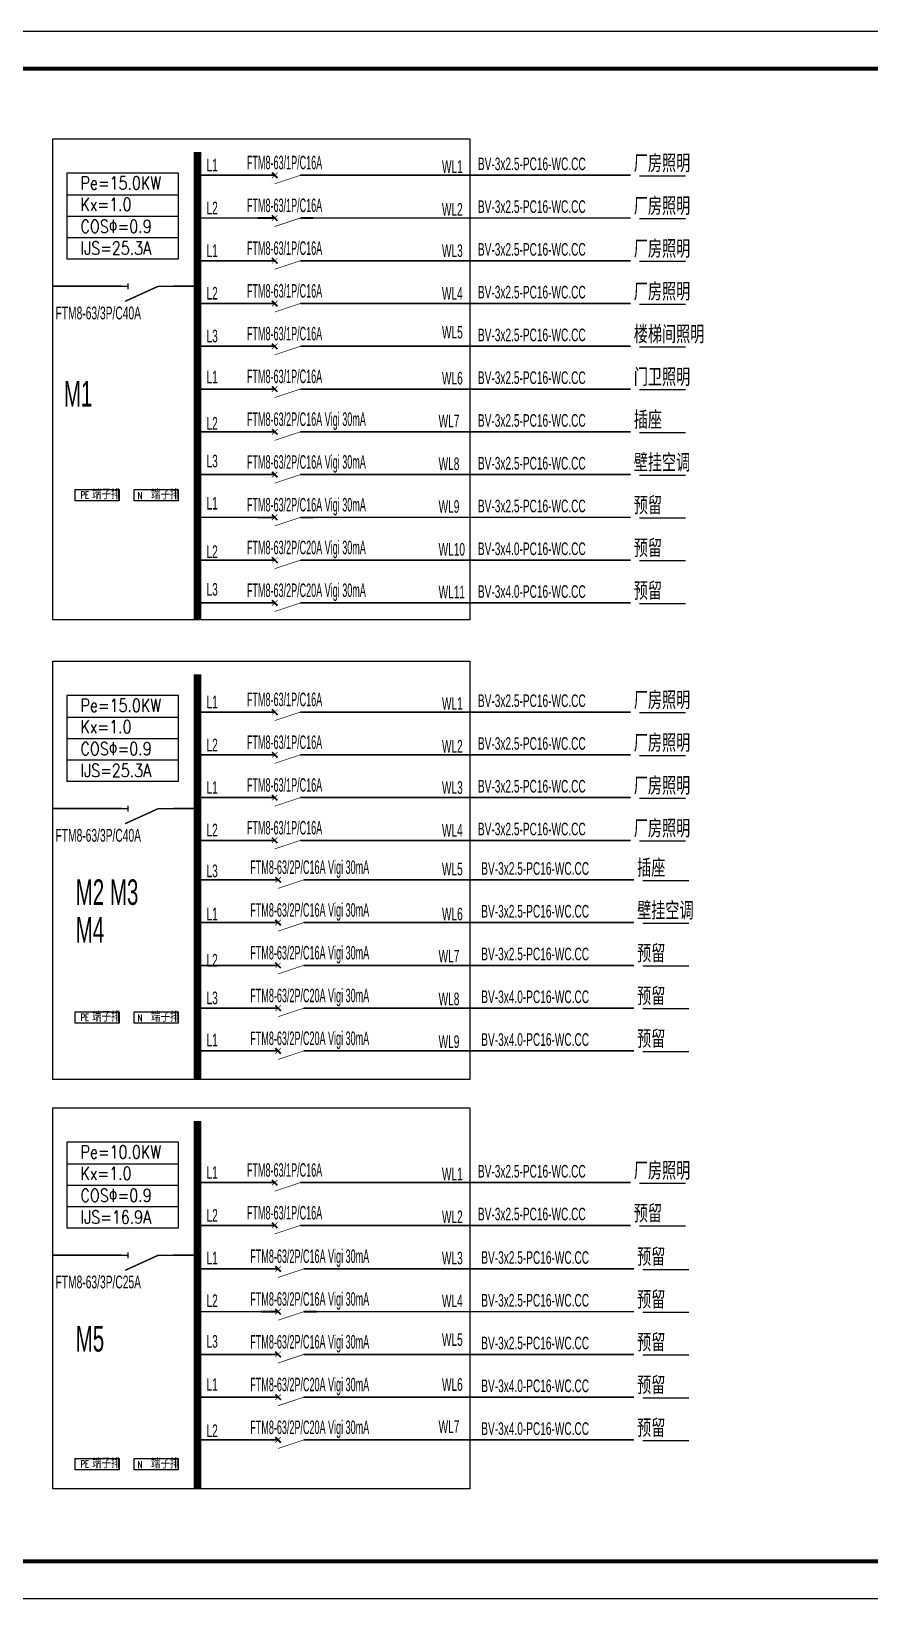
# Model space of a CAD drawing. Extents: x 343352 to 432452, y 769729 to 1078684.
# Drawn here: x 375336 to 397805, y 814316 to 856316 of the extents above; entities that cross this region are included whole.
import ezdxf

# ---------------------------------------------------------------- set-up
doc = ezdxf.new("R2010")
doc.units = 0
doc.header["$LTSCALE"] = 1000
doc.header["$MEASUREMENT"] = 0
for name, color, linetype in [('ELEMENT', 3, 'Continuous'), ('PUB_DIM', 3, 'Continuous'), ('PUB_TITLE', 4, 'Continuous'), ('SYS_DIM', 51, 'Continuous'), ('XX', 7, 'Continuous'), ('照明系统层', 85, 'Continuous'), ('电', 51, 'Continuous')]:
    doc.layers.add(name, color=color, linetype=linetype)
doc.styles.add('_CBS_TXT', font='CBS_TXT.shx', dxfattribs={"width": 0.6})
doc.styles.add('_HZTXT', font='txt.shx', dxfattribs={"width": 0.8, "bigfont": 'hztxt.shx'})
doc.styles.add('_SIMPLEX', font='SIMPLEX.shx', dxfattribs={"width": 0.6})
doc.styles.get("Standard").update_dxf_attribs({"font": 'gbenor.shx', "bigfont": 'gbcbig.shx'})

# ---------------------------------------------------------------- blocks, each defined once
blk = doc.blocks.new('$element$00000578')
at = {"const_width": 0.0233}
for points in [[(0, 0), (0, -0.25)], [(0, -1), (0, -0.75), (-0.25, -0.2)], [(-0.05, -0.25), (0.05, -0.25)]]:
    blk.add_lwpolyline(points, dxfattribs=at)
at = {"flags": 9}
blk.add_attdef('S', (0, 0), '', height=0.00000667, dxfattribs=at)
blk = doc.blocks.new('LHA1')
at = {"color": 0, "linetype": 'Continuous'}
for points, const_width in [([(4, 0), (0, 0)], 0.4), ([(4.647, -0.647), (3.353, 0.647)], 0.4), ([(3.353, -0.647), (4.647, 0.647)], 0.15), ([(10, 0), (4, -2)], 0.15), ([(10, 0), (13, 0)], 0.4)]:
    blk.add_lwpolyline(points, dxfattribs=dict(at, const_width=const_width))

msp = doc.modelspace()

# ---------------------------------------------------------------- linework, layer by layer
for p, q in [((391636.1, 852446.9), (392872.7, 852446.9)), ((391636.1, 851300.8), (392872.7, 851300.8)), ((391636.1, 850154.7), (392872.7, 850154.7)), ((391636.1, 849008.6), (392872.7, 849008.6)), ((391636.1, 847862.4), (392872.7, 847862.4)), ((391636.1, 846716.3), (392872.7, 846716.3)), ((391636.1, 845570.2), (392872.7, 845570.2)), ((391636.1, 844424.1), (392872.7, 844424.1)), ((391636.1, 843278), (392872.7, 843278)), ((391636.1, 842131.9), (392872.7, 842131.9)), ((391636.1, 840985.8), (392872.7, 840985.8)), ((391636.1, 838060.1), (392872.7, 838060.1)), ((391636.1, 836914), (392872.7, 836914)), ((391636.1, 835767.9), (392872.7, 835767.9)), ((391636.1, 834621.8), (392872.7, 834621.8)), ((391726.1, 833564.6), (392962.6, 833564.6)), ((391726.1, 832418.5), (392962.6, 832418.5)), ((391726.1, 831272.4), (392962.6, 831272.4)), ((391726.1, 830126.3), (392962.6, 830126.3)), ((391726.1, 828980.2), (392962.6, 828980.2)), ((391636.1, 825450.7), (392872.7, 825450.7)), ((391636.1, 824304.6), (392872.7, 824304.6)), ((391726.1, 823139.2), (392962.6, 823139.2)), ((391726.1, 821993.1), (392962.6, 821993.1)), ((391726.1, 820847), (392962.6, 820847)), ((391726.1, 819700.9), (392962.6, 819700.9)), ((391726.1, 818554.8), (392962.6, 818554.8))]:
    msp.add_line(p, q)
for points in [[(375909.1, 853434.1), (387090.6, 853434.1), (387090.6, 840547.3), (375909.1, 840547.3)], [(375909.1, 839436.7), (387090.6, 839436.7), (387090.6, 828230.3), (375909.1, 828230.3)], [(375909.1, 827467.4), (387090.6, 827467.4), (387090.6, 817260.2), (375909.1, 817260.2)]]:
    msp.add_lwpolyline(points, close=True)
at = {"layer": 'PUB_DIM'}
for points in [[(376512.4, 844039.9), (377689.6, 844039.9), (377689.6, 843737.9), (376512.4, 843737.9)], [(378091.4, 844035.2), (379268.6, 844035.2), (379268.6, 843733.2), (378091.4, 843733.2)], [(376512.4, 830042.5), (377689.6, 830042.5), (377689.6, 829740.5), (376512.4, 829740.5)], [(378091.4, 830037.8), (379268.6, 830037.8), (379268.6, 829735.8), (378091.4, 829735.8)], [(376512.4, 818073.2), (377689.6, 818073.2), (377689.6, 817771.2), (376512.4, 817771.2)], [(378091.4, 818068.5), (379268.6, 818068.5), (379268.6, 817766.5), (378091.4, 817766.5)]]:
    msp.add_lwpolyline(points, close=True, dxfattribs=at)
at = {"layer": 'PUB_TITLE'}
msp.add_lwpolyline([(343352.5, 814315.8), (432452.5, 814315.8), (432452.5, 856315.8), (343352.5, 856315.8)], close=True, dxfattribs=at)
at = {"layer": 'PUB_TITLE', "const_width": 100}
msp.add_lwpolyline([(345852.5, 815315.8), (431452.5, 815315.8), (431452.5, 855315.8), (345852.5, 855315.8)], close=True, dxfattribs=at)
at = {"layer": 'XX', "color": 8}
for p, q in [((376290.8, 851938.9), (379276.5, 851938.9)), ((376290.8, 851365.6), (379276.5, 851365.6)), ((376290.8, 850792.4), (379276.5, 850792.4)), ((376290.8, 837941.5), (379276.5, 837941.5)), ((376290.8, 837368.2), (379276.5, 837368.2)), ((376290.8, 836795), (379276.5, 836795)), ((376290.8, 825972.2), (379276.5, 825972.2)), ((376290.8, 825399), (379276.5, 825399)), ((376290.8, 824825.7), (379276.5, 824825.7))]:
    msp.add_line(p, q, dxfattribs=at)
at = {"layer": '照明系统层'}
for p, q in [((376290.8, 850219.2), (379276.5, 850219.2)), ((376290.8, 836221.8), (379276.5, 836221.8)), ((376290.8, 824252.5), (379276.5, 824252.5))]:
    msp.add_line(p, q, dxfattribs=at)
at = {"layer": '照明系统层', "color": 6, "const_width": 202.5}
for points in [[(379786.7, 853086.3), (379786.7, 840547.3)], [(379786.7, 839088.9), (379786.7, 828230.3)], [(379786.7, 827119.6), (379786.7, 817260.2)]]:
    msp.add_lwpolyline(points, dxfattribs=at)
at = {"layer": '照明系统层'}
for points in [[(379276.5, 850219.2), (379276.5, 852512.1), (376290.8, 852512.1), (376290.8, 850219.2)], [(379276.5, 836221.8), (379276.5, 838514.7), (376290.8, 838514.7), (376290.8, 836221.8)], [(379276.5, 824252.5), (379276.5, 826545.4), (376290.8, 826545.4), (376290.8, 824252.5)]]:
    msp.add_lwpolyline(points, dxfattribs=at)
at = {"layer": '照明系统层', "const_width": 42.8}
for points in [[(379786.7, 852460.6), (381500.6, 852460.6, 1.0625573)], [(379786.7, 851314.5), (381500.6, 851314.5, 1.0625573)], [(379786.7, 850168.4), (381500.6, 850168.4, 1.0625573)], [(375890.9, 849485.4), (377754.1, 849485.4, 0.9944571)], [(379786.7, 849022.3), (381500.6, 849022.3, 1.0625573)], [(379786.7, 847876.2), (381500.6, 847876.2, 1.0625573)], [(379786.7, 846730.1), (381500.6, 846730.1, 1.0625573)], [(379786.7, 845584), (381500.6, 845584, 1.0625573)], [(379786.7, 844437.9), (381500.6, 844437.9, 1.0625573)], [(379786.7, 843291.8), (381500.6, 843291.8, 1.0625573)], [(379786.7, 842145.7), (381500.6, 842145.7, 1.0625573)], [(379786.7, 840999.5), (381500.6, 840999.5, 1.0625573)], [(379786.7, 838073.9), (381500.6, 838073.9, 1.0625573)], [(379786.7, 836927.8), (381500.6, 836927.8, 1.0625573)], [(379786.7, 835781.7), (381500.6, 835781.7, 1.0625573)], [(375890.9, 835488), (377754.1, 835488, 0.9944571)], [(379786.7, 834635.6), (381500.6, 834635.6, 1.0625573)], [(379876.7, 833578.3), (381590.6, 833578.3, 1.0625573)], [(379876.7, 832432.2), (381590.6, 832432.2, 1.0625573)], [(379876.7, 831286.1), (381590.6, 831286.1, 1.0625573)], [(379876.7, 830140), (381590.6, 830140, 1.0625573)], [(379876.7, 828993.9), (381590.6, 828993.9, 1.0625573)], [(379786.7, 825464.5), (381500.6, 825464.5, 1.0625573)], [(379786.7, 824318.4), (381500.6, 824318.4, 1.0625573)], [(375890.9, 823518.8), (377754.1, 823518.8, 0.9944571)], [(379876.7, 823152.9), (381590.6, 823152.9, 1.0625573)], [(379876.7, 822006.8), (381590.6, 822006.8, 1.0625573)], [(379876.7, 820860.7), (381590.6, 820860.7, 1.0625573)], [(379876.7, 819714.6), (381590.6, 819714.6, 1.0625573)], [(379876.7, 818568.5), (381590.6, 818568.5, 1.0625573)]]:
    msp.add_lwpolyline(points, format="xyb", dxfattribs=at)
for points in [[(382891.3, 852460.6), (391399.1, 852460.6)], [(382891.3, 851314.5), (391399.1, 851314.5)], [(382891.3, 850168.4), (391399.1, 850168.4)], [(379144.8, 849485.4), (379786.7, 849485.4)], [(382891.3, 849022.3), (391399.1, 849022.3)], [(382891.3, 847876.2), (391399.1, 847876.2)], [(382891.3, 846730.1), (391399.1, 846730.1)], [(382891.3, 845584), (391399.1, 845584)], [(382891.3, 844437.9), (391399.1, 844437.9)], [(382891.3, 843291.8), (391399.1, 843291.8)], [(382891.3, 842145.7), (391399.1, 842145.7)], [(382891.3, 840999.5), (391399.1, 840999.5)], [(382891.3, 838073.9), (391399.1, 838073.9)], [(382891.3, 836927.8), (391399.1, 836927.8)], [(382891.3, 835781.7), (391399.1, 835781.7)], [(379144.8, 835488), (379786.7, 835488)], [(382891.3, 834635.6), (391399.1, 834635.6)], [(382981.3, 833578.3), (391489.1, 833578.3)], [(382981.3, 832432.2), (391489.1, 832432.2)], [(382981.3, 831286.1), (391489.1, 831286.1)], [(382981.3, 830140), (391489.1, 830140)], [(382981.3, 828993.9), (391489.1, 828993.9)], [(382891.3, 825464.5), (391399.1, 825464.5)], [(382891.3, 824318.4), (391399.1, 824318.4)], [(379144.8, 823518.8), (379786.7, 823518.8)], [(382981.3, 823152.9), (391489.1, 823152.9)], [(382981.3, 822006.8), (391489.1, 822006.8)], [(382981.3, 820860.7), (391489.1, 820860.7)], [(382981.3, 819714.6), (391489.1, 819714.6)], [(382981.3, 818568.5), (391489.1, 818568.5)]]:
    msp.add_lwpolyline(points, dxfattribs=at)

# ---------------------------------------------------------------- block references
at = {"layer": 'ELEMENT', "xscale": 1620, "yscale": 1620, "zscale": 1620, "rotation": 90}
for p in [(377524.8, 849485.4), (377524.8, 835488), (377524.8, 823518.8)]:
    msp.add_blockref('$element$00000578', p, dxfattribs=at)
at = {"layer": '照明系统层', "color": 241, "xscale": 114.6441541180015, "yscale": 114.6441541146487, "zscale": 114.644154115351}
for p in [(381400.9, 852460.6), (381400.9, 851314.5), (381400.9, 850168.4), (381400.9, 849022.3), (381400.9, 847876.2), (381400.9, 846730.1), (381400.9, 845584), (381400.9, 844437.9), (381400.9, 843291.8), (381400.9, 842145.7), (381400.9, 840999.5), (381400.9, 838073.9), (381400.9, 836927.8), (381400.9, 835781.7), (381400.9, 834635.6), (381490.9, 833578.3), (381490.9, 832432.2), (381490.9, 831286.1), (381490.9, 830140), (381490.9, 828993.9), (381400.9, 825464.5), (381400.9, 824318.4), (381490.9, 823152.9), (381490.9, 822006.8), (381490.9, 820860.7), (381490.9, 819714.6), (381490.9, 818568.5)]:
    msp.add_blockref('LHA1', p, dxfattribs=at)

# ---------------------------------------------------------------- texts
at = {"color": 0}
for s, height, style, width, p in [('PE', 188.35, '_SIMPLEX', 0.6, (376659.7, 843799.5)), ('端子排', 235.44, '_HZTXT', 0.8, (376963.6, 843780.3)), ('端子排', 235.44, '_HZTXT', 0.8, (378542.6, 843775.6)), ('PE', 188.35, '_SIMPLEX', 0.6, (376659.7, 829802.1)), ('端子排', 235.44, '_HZTXT', 0.8, (376963.6, 829782.9)), ('端子排', 235.44, '_HZTXT', 0.8, (378542.6, 829778.2)), ('PE', 188.35, '_SIMPLEX', 0.6, (376659.7, 817832.8)), ('端子排', 235.44, '_HZTXT', 0.8, (376963.6, 817813.7)), ('端子排', 235.44, '_HZTXT', 0.8, (378542.6, 817809))]:
    msp.add_text(s, height=height, dxfattribs=dict(at, style=style, width=width)).set_placement(p)
at = {"style": '_SIMPLEX', "width": 0.6}
for p in [(378188.4, 843775.6), (378188.4, 829778.2), (378188.4, 817809)]:
    msp.add_text('N', height=188.3, dxfattribs=at).set_placement(p)
at = {"layer": 'SYS_DIM', "color": 1, "style": '_CBS_TXT', "width": 0.6}
for s, height, p in [('L1', 337.5, (380032.4, 852562.8)), ('WL1', 337.5, (386341.2, 852521.8)), ('L2', 337.5, (380032.4, 851411.1)), ('WL2', 337.5, (386341.2, 851375.5)), ('L1', 337.5, (380032.4, 850270.6)), ('WL3', 337.5, (386341.2, 850270.6)), ('L2', 337.5, (380032.4, 849129.8)), ('WL4', 337.5, (386341.2, 849124.4)), ('FTM8-63/3P/C40A', 342.327, (375985.5, 848597.2)), ('WL5', 337.5, (386341.2, 848086.6)), ('L3', 337.5, (380032.4, 847983.7)), ('L1', 337.5, (380032.4, 846881.4)), ('WL6', 337.5, (386341.2, 846852.2)), ('M1', 684.65, (376207.2, 846261.3)), ('L2', 337.5, (380032.4, 845642.2)), ('WL7', 337.5, (386251.2, 845705.5)), ('L3', 337.5, (380032.4, 844632.2)), ('WL8', 337.5, (386251.2, 844559.4)), ('L1', 337.5, (380032.4, 843502.2)), ('WL9', 337.5, (386251.2, 843413.3)), ('L2', 337.5, (380032.4, 842203.9)), ('WL10', 337.5, (386251.2, 842267.2)), ('L3', 337.5, (380032.4, 841193.9)), ('WL11', 337.5, (386251.2, 841121.1)), ('L1', 337.5, (380032.4, 838176.1)), ('WL1', 337.5, (386341.2, 838135.1)), ('L2', 337.5, (380032.4, 837024.4)), ('WL2', 337.5, (386341.2, 836988.8)), ('L1', 337.5, (380032.4, 835883.9)), ('WL3', 337.5, (386341.2, 835883.8)), ('FTM8-63/3P/C40A', 342.327, (375985.5, 834599.8)), ('L2', 337.5, (380032.4, 834743.1)), ('WL4', 337.5, (386341.2, 834737.7)), ('L3', 337.5, (380032.4, 833649.9)), ('WL5', 337.5, (386341.2, 833699.8)), ('M2 M3', 684.65, (376525.7, 832906)), ('M4', 684.65, (376525.7, 831897)), ('L1', 337.5, (380032.4, 832494.7)), ('WL6', 337.5, (386341.2, 832494.3)), ('WL7', 337.5, (386251.2, 831364.3)), ('L2', 337.5, (380032.4, 831255.4)), ('L3', 337.5, (380032.4, 830245.5)), ('WL8', 337.5, (386251.2, 830218.2)), ('L1', 337.5, (380032.4, 829115.5)), ('WL9', 337.5, (386251.2, 829072.1)), ('L1', 337.5, (380032.4, 825566.7)), ('WL1', 337.5, (386341.2, 825525.7)), ('L2', 337.5, (380032.4, 824415)), ('WL2', 337.5, (386341.2, 824379.4)), ('L1', 337.5, (380032.4, 823274.5)), ('WL3', 337.5, (386341.2, 823274.4)), ('FTM8-63/3P/C25A', 342.327, (375985.5, 822630.5)), ('L2', 337.5, (380032.4, 822133.7)), ('WL4', 337.5, (386341.2, 822128.3)), ('M5', 684.65, (376525.7, 820936.7)), ('L3', 337.5, (380032.4, 821040.5)), ('WL5', 337.5, (386341.2, 821090.4)), ('L1', 337.5, (380032.4, 819885.3)), ('WL6', 337.5, (386341.2, 819884.9)), ('WL7', 337.5, (386251.2, 818754.9)), ('L2', 337.5, (380032.4, 818646))]:
    msp.add_text(s, height=height, dxfattribs=at).set_placement(p)
at = {"layer": 'SYS_DIM', "style": '_CBS_TXT'}
for s, height, width, p in [('FTM8-63/1P/C16A', 361.689, 0.5, (381115.9, 852619)), ('BV-3x2.5-PC16-WC.CC', 337.5, 0.6, (387306.1, 852596.4)), ('FTM8-63/1P/C16A', 361.689, 0.5, (381115.9, 851472.9)), ('BV-3x2.5-PC16-WC.CC', 337.5, 0.6, (387306.1, 851450.3)), ('FTM8-63/1P/C16A', 361.689, 0.5, (381115.9, 850326.8)), ('BV-3x2.5-PC16-WC.CC', 337.5, 0.6, (387306.1, 850304.2)), ('FTM8-63/1P/C16A', 361.689, 0.5, (381115.9, 849180.7)), ('BV-3x2.5-PC16-WC.CC', 337.5, 0.6, (387306.1, 849158.1)), ('FTM8-63/1P/C16A', 361.689, 0.5, (381115.9, 848034.6)), ('BV-3x2.5-PC16-WC.CC', 337.5, 0.6, (387306.1, 848012)), ('FTM8-63/1P/C16A', 361.689, 0.5, (381115.9, 846888.5)), ('BV-3x2.5-PC16-WC.CC', 337.5, 0.6, (387306.1, 846865.9)), ('FTM8-63/2P/C16A Vigi 30mA', 361.689, 0.5, (381115.9, 845742.4)), ('BV-3x2.5-PC16-WC.CC', 337.5, 0.6, (387306.1, 845719.8)), ('FTM8-63/2P/C16A Vigi 30mA', 361.689, 0.5, (381115.9, 844596.3)), ('BV-3x2.5-PC16-WC.CC', 337.5, 0.6, (387306.1, 844573.7)), ('FTM8-63/2P/C16A Vigi 30mA', 361.689, 0.5, (381115.9, 843450.1)), ('BV-3x2.5-PC16-WC.CC', 337.5, 0.6, (387306.1, 843427.6)), ('FTM8-63/2P/C20A Vigi 30mA', 361.689, 0.5, (381115.9, 842304)), ('BV-3x4.0-PC16-WC.CC', 337.5, 0.6, (387306.1, 842281.5)), ('FTM8-63/2P/C20A Vigi 30mA', 361.689, 0.5, (381115.9, 841157.9)), ('BV-3x4.0-PC16-WC.CC', 337.5, 0.6, (387306.1, 841135.4)), ('FTM8-63/1P/C16A', 361.689, 0.5, (381115.9, 838232.3)), ('BV-3x2.5-PC16-WC.CC', 337.5, 0.6, (387306.1, 838209.7)), ('FTM8-63/1P/C16A', 361.689, 0.5, (381115.9, 837086.2)), ('BV-3x2.5-PC16-WC.CC', 337.5, 0.6, (387306.1, 837063.6)), ('FTM8-63/1P/C16A', 361.689, 0.5, (381115.9, 835940.1)), ('BV-3x2.5-PC16-WC.CC', 337.5, 0.6, (387306.1, 835917.5)), ('FTM8-63/1P/C16A', 361.689, 0.5, (381115.9, 834793.9)), ('BV-3x2.5-PC16-WC.CC', 337.5, 0.6, (387306.1, 834771.4)), ('FTM8-63/2P/C16A Vigi 30mA', 361.689, 0.5, (381205.9, 833736.7)), ('BV-3x2.5-PC16-WC.CC', 337.5, 0.6, (387396.1, 833714.2)), ('FTM8-63/2P/C16A Vigi 30mA', 361.689, 0.5, (381205.9, 832590.6)), ('BV-3x2.5-PC16-WC.CC', 337.5, 0.6, (387396.1, 832568.1)), ('FTM8-63/2P/C16A Vigi 30mA', 361.689, 0.5, (381205.9, 831444.5)), ('BV-3x2.5-PC16-WC.CC', 337.5, 0.6, (387396.1, 831422)), ('FTM8-63/2P/C20A Vigi 30mA', 361.689, 0.5, (381205.9, 830298.4)), ('BV-3x4.0-PC16-WC.CC', 337.5, 0.6, (387396.1, 830275.9)), ('FTM8-63/2P/C20A Vigi 30mA', 361.689, 0.5, (381205.9, 829152.3)), ('BV-3x4.0-PC16-WC.CC', 337.5, 0.6, (387396.1, 829129.8)), ('FTM8-63/1P/C16A', 361.689, 0.5, (381115.9, 825622.9)), ('BV-3x2.5-PC16-WC.CC', 337.5, 0.6, (387306.1, 825600.3)), ('FTM8-63/1P/C16A', 361.689, 0.5, (381115.9, 824476.8)), ('BV-3x2.5-PC16-WC.CC', 337.5, 0.6, (387306.1, 824454.2)), ('FTM8-63/2P/C16A Vigi 30mA', 361.689, 0.5, (381205.9, 823311.3)), ('BV-3x2.5-PC16-WC.CC', 337.5, 0.6, (387396.1, 823288.8)), ('FTM8-63/2P/C16A Vigi 30mA', 361.689, 0.5, (381205.9, 822165.2)), ('BV-3x2.5-PC16-WC.CC', 337.5, 0.6, (387396.1, 822142.7)), ('FTM8-63/2P/C16A Vigi 30mA', 361.689, 0.5, (381205.9, 821019.1)), ('BV-3x2.5-PC16-WC.CC', 337.5, 0.6, (387396.1, 820996.6)), ('FTM8-63/2P/C20A Vigi 30mA', 361.689, 0.5, (381205.9, 819873)), ('BV-3x4.0-PC16-WC.CC', 337.5, 0.6, (387396.1, 819850.5)), ('FTM8-63/2P/C20A Vigi 30mA', 361.689, 0.5, (381205.9, 818726.9)), ('BV-3x4.0-PC16-WC.CC', 337.5, 0.6, (387396.1, 818704.4))]:
    msp.add_text(s, height=height, dxfattribs=dict(at, width=width)).set_placement(p)
at = {"layer": '电', "style": '_HZTXT', "width": 0.8}
for s, height, p in [('厂房照明', 472.5, (391483.5, 852540.7)), ('Pe=15.0KW', 349.47, (376654.9, 852076.3)), ('Kx=1.0', 349.47, (376654.9, 851503.1)), ('厂房照明', 472.5, (391483.5, 851394.6)), ('COSΦ=0.9', 349.47, (376654.9, 850914.9)), ('IJS=25.3A', 349.47, (376654.9, 850332.5)), ('厂房照明', 472.5, (391483.5, 850248.5)), ('厂房照明', 472.5, (391483.5, 849102.4)), ('楼梯间照明', 472.5, (391483.5, 847956.3)), ('门卫照明', 472.5, (391483.5, 846810.2)), ('插座', 472.5, (391483.5, 845664.1)), ('壁挂空调', 472.5, (391483.5, 844518)), ('预留', 472.5, (391483.5, 843371.9)), ('预留', 472.5, (391483.5, 842225.8)), ('预留', 472.5, (391483.5, 841079.7)), ('Pe=15.0KW', 349.47, (376654.9, 838078.9)), ('厂房照明', 472.5, (391483.5, 838154)), ('Kx=1.0', 349.47, (376654.9, 837505.6)), ('厂房照明', 472.5, (391483.5, 837007.9)), ('COSΦ=0.9', 349.47, (376654.9, 836917.5)), ('IJS=25.3A', 349.47, (376654.9, 836335.1)), ('厂房照明', 472.5, (391483.5, 835861.8)), ('厂房照明', 472.5, (391483.5, 834715.7)), ('插座', 472.5, (391573.5, 833658.5)), ('壁挂空调', 472.5, (391573.5, 832512.4)), ('预留', 472.5, (391573.5, 831366.3)), ('预留', 472.5, (391573.5, 830220.2)), ('预留', 472.5, (391573.5, 829074.1)), ('Pe=10.0KW', 349.47, (376654.9, 826109.6)), ('Kx=1.0', 349.47, (376654.9, 825536.4)), ('厂房照明', 472.5, (391483.5, 825544.6)), ('COSΦ=0.9', 349.47, (376654.9, 824948.2)), ('预留', 472.5, (391483.5, 824398.5)), ('IJS=16.9A', 349.47, (376654.9, 824365.8)), ('预留', 472.5, (391573.5, 823233.1)), ('预留', 472.5, (391573.5, 822087)), ('预留', 472.5, (391573.5, 820940.9)), ('预留', 472.5, (391573.5, 819794.8)), ('预留', 472.5, (391573.5, 818648.7))]:
    msp.add_text(s, height=height, dxfattribs=at).set_placement(p)

doc.saveas('drawing.dxf')
